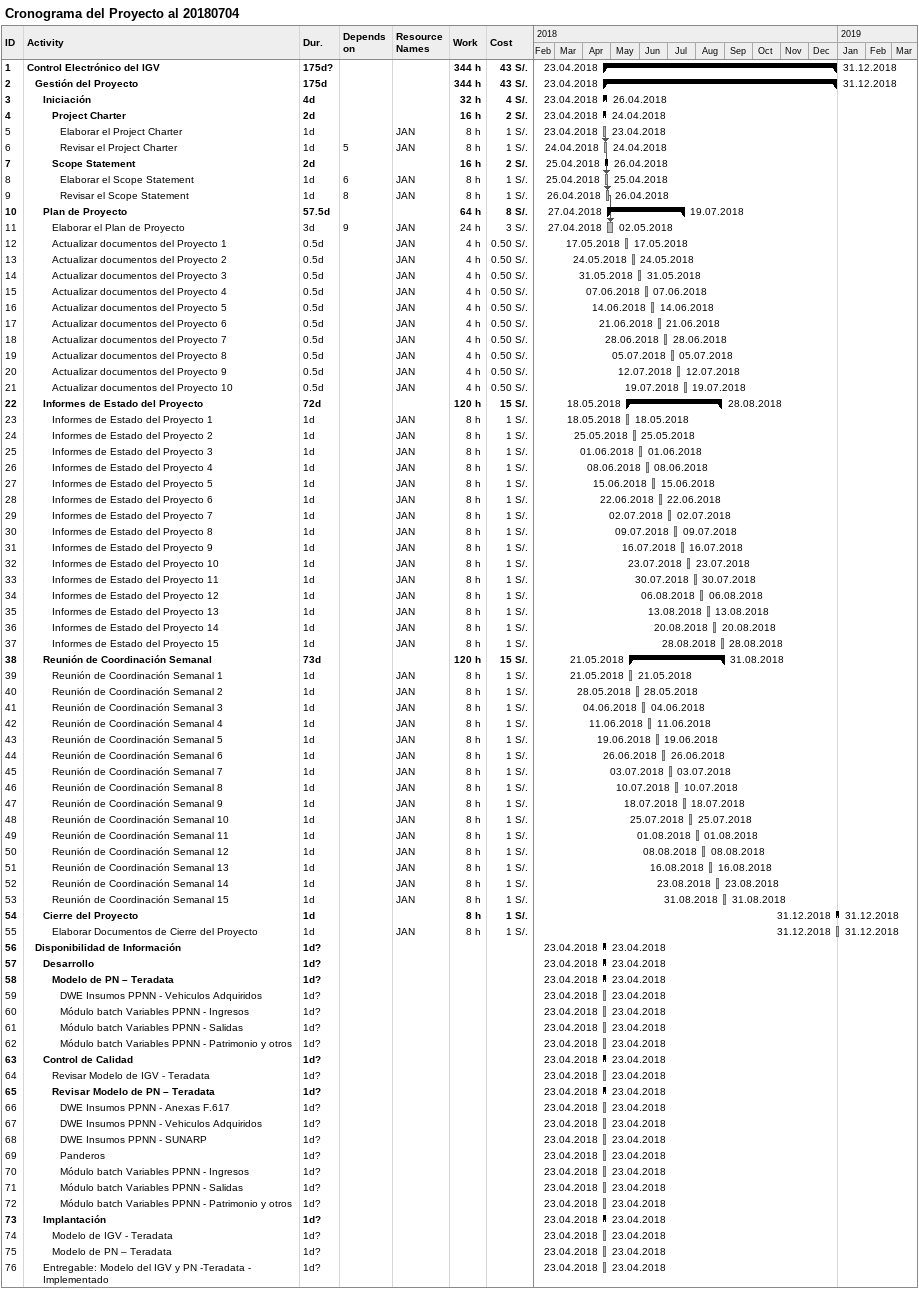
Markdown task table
Cronograma del Proyecto al 20180704

| ID | Level | Task | Duration | Start | Finish | Predecessors | Resources | Work (h) | Cost (S/.) |
|---|---|---|---|---|---|---|---|---|---|
| 1 | 1 | **Control Electrónico del IGV** | 175d? | 2018-04-23 | 2018-12-31 |  |  | 344 | 43 |
| 2 | 2 | **Gestión del Proyecto** | 175d | 2018-04-23 | 2018-12-31 |  |  | 344 | 43 |
| 3 | 3 | **Iniciación** | 4d | 2018-04-23 | 2018-04-26 |  |  | 32 | 4 |
| 4 | 4 | **Project Charter** | 2d | 2018-04-23 | 2018-04-24 |  |  | 16 | 2 |
| 5 | 5 | Elaborar el Project Charter | 1d | 2018-04-23 | 2018-04-23 |  | JAN | 8 | 1 |
| 6 | 5 | Revisar el Project Charter | 1d | 2018-04-24 | 2018-04-24 | 5 | JAN | 8 | 1 |
| 7 | 4 | **Scope Statement** | 2d | 2018-04-25 | 2018-04-26 |  |  | 16 | 2 |
| 8 | 5 | Elaborar el Scope Statement | 1d | 2018-04-25 | 2018-04-25 | 6 | JAN | 8 | 1 |
| 9 | 5 | Revisar el Scope Statement | 1d | 2018-04-26 | 2018-04-26 | 8 | JAN | 8 | 1 |
| 10 | 3 | **Plan de Proyecto** | 57.5d | 2018-04-27 | 2018-07-19 |  |  | 64 | 8 |
| 11 | 4 | Elaborar el Plan de Proyecto | 3d | 2018-04-27 | 2018-05-02 | 9 | JAN | 24 | 3 |
| 12 | 4 | Actualizar documentos del Proyecto 1 | 0.5d | 2018-05-17 | 2018-05-17 |  | JAN | 4 | 0.50 |
| 13 | 4 | Actualizar documentos del Proyecto 2 | 0.5d | 2018-05-24 | 2018-05-24 |  | JAN | 4 | 0.50 |
| 14 | 4 | Actualizar documentos del Proyecto 3 | 0.5d | 2018-05-31 | 2018-05-31 |  | JAN | 4 | 0.50 |
| 15 | 4 | Actualizar documentos del Proyecto 4 | 0.5d | 2018-06-07 | 2018-06-07 |  | JAN | 4 | 0.50 |
| 16 | 4 | Actualizar documentos del Proyecto 5 | 0.5d | 2018-06-14 | 2018-06-14 |  | JAN | 4 | 0.50 |
| 17 | 4 | Actualizar documentos del Proyecto 6 | 0.5d | 2018-06-21 | 2018-06-21 |  | JAN | 4 | 0.50 |
| 18 | 4 | Actualizar documentos del Proyecto 7 | 0.5d | 2018-06-28 | 2018-06-28 |  | JAN | 4 | 0.50 |
| 19 | 4 | Actualizar documentos del Proyecto 8 | 0.5d | 2018-07-05 | 2018-07-05 |  | JAN | 4 | 0.50 |
| 20 | 4 | Actualizar documentos del Proyecto 9 | 0.5d | 2018-07-12 | 2018-07-12 |  | JAN | 4 | 0.50 |
| 21 | 4 | Actualizar documentos del Proyecto 10 | 0.5d | 2018-07-19 | 2018-07-19 |  | JAN | 4 | 0.50 |
| 22 | 3 | **Informes de Estado del Proyecto** | 72d | 2018-05-18 | 2018-08-28 |  |  | 120 | 15 |
| 23 | 4 | Informes de Estado del Proyecto 1 | 1d | 2018-05-18 | 2018-05-18 |  | JAN | 8 | 1 |
| 24 | 4 | Informes de Estado del Proyecto 2 | 1d | 2018-05-25 | 2018-05-25 |  | JAN | 8 | 1 |
| 25 | 4 | Informes de Estado del Proyecto 3 | 1d | 2018-06-01 | 2018-06-01 |  | JAN | 8 | 1 |
| 26 | 4 | Informes de Estado del Proyecto 4 | 1d | 2018-06-08 | 2018-06-08 |  | JAN | 8 | 1 |
| 27 | 4 | Informes de Estado del Proyecto 5 | 1d | 2018-06-15 | 2018-06-15 |  | JAN | 8 | 1 |
| 28 | 4 | Informes de Estado del Proyecto 6 | 1d | 2018-06-22 | 2018-06-22 |  | JAN | 8 | 1 |
| 29 | 4 | Informes de Estado del Proyecto 7 | 1d | 2018-07-02 | 2018-07-02 |  | JAN | 8 | 1 |
| 30 | 4 | Informes de Estado del Proyecto 8 | 1d | 2018-07-09 | 2018-07-09 |  | JAN | 8 | 1 |
| 31 | 4 | Informes de Estado del Proyecto 9 | 1d | 2018-07-16 | 2018-07-16 |  | JAN | 8 | 1 |
| 32 | 4 | Informes de Estado del Proyecto 10 | 1d | 2018-07-23 | 2018-07-23 |  | JAN | 8 | 1 |
| 33 | 4 | Informes de Estado del Proyecto 11 | 1d | 2018-07-30 | 2018-07-30 |  | JAN | 8 | 1 |
| 34 | 4 | Informes de Estado del Proyecto 12 | 1d | 2018-08-06 | 2018-08-06 |  | JAN | 8 | 1 |
| 35 | 4 | Informes de Estado del Proyecto 13 | 1d | 2018-08-13 | 2018-08-13 |  | JAN | 8 | 1 |
| 36 | 4 | Informes de Estado del Proyecto 14 | 1d | 2018-08-20 | 2018-08-20 |  | JAN | 8 | 1 |
| 37 | 4 | Informes de Estado del Proyecto 15 | 1d | 2018-08-28 | 2018-08-28 |  | JAN | 8 | 1 |
| 38 | 3 | **Reunión de Coordinación Semanal** | 73d | 2018-05-21 | 2018-08-31 |  |  | 120 | 15 |
| 39 | 4 | Reunión de Coordinación Semanal 1 | 1d | 2018-05-21 | 2018-05-21 |  | JAN | 8 | 1 |
| 40 | 4 | Reunión de Coordinación Semanal 2 | 1d | 2018-05-28 | 2018-05-28 |  | JAN | 8 | 1 |
| 41 | 4 | Reunión de Coordinación Semanal 3 | 1d | 2018-06-04 | 2018-06-04 |  | JAN | 8 | 1 |
| 42 | 4 | Reunión de Coordinación Semanal 4 | 1d | 2018-06-11 | 2018-06-11 |  | JAN | 8 | 1 |
| 43 | 4 | Reunión de Coordinación Semanal 5 | 1d | 2018-06-19 | 2018-06-19 |  | JAN | 8 | 1 |
| 44 | 4 | Reunión de Coordinación Semanal 6 | 1d | 2018-06-26 | 2018-06-26 |  | JAN | 8 | 1 |
| 45 | 4 | Reunión de Coordinación Semanal 7 | 1d | 2018-07-03 | 2018-07-03 |  | JAN | 8 | 1 |
| 46 | 4 | Reunión de Coordinación Semanal 8 | 1d | 2018-07-10 | 2018-07-10 |  | JAN | 8 | 1 |
| 47 | 4 | Reunión de Coordinación Semanal 9 | 1d | 2018-07-18 | 2018-07-18 |  | JAN | 8 | 1 |
| 48 | 4 | Reunión de Coordinación Semanal 10 | 1d | 2018-07-25 | 2018-07-25 |  | JAN | 8 | 1 |
| 49 | 4 | Reunión de Coordinación Semanal 11 | 1d | 2018-08-01 | 2018-08-01 |  | JAN | 8 | 1 |
| 50 | 4 | Reunión de Coordinación Semanal 12 | 1d | 2018-08-08 | 2018-08-08 |  | JAN | 8 | 1 |
| 51 | 4 | Reunión de Coordinación Semanal 13 | 1d | 2018-08-16 | 2018-08-16 |  | JAN | 8 | 1 |
| 52 | 4 | Reunión de Coordinación Semanal 14 | 1d | 2018-08-23 | 2018-08-23 |  | JAN | 8 | 1 |
| 53 | 4 | Reunión de Coordinación Semanal 15 | 1d | 2018-08-31 | 2018-08-31 |  | JAN | 8 | 1 |
| 54 | 3 | **Cierre del Proyecto** | 1d | 2018-12-31 | 2018-12-31 |  |  | 8 | 1 |
| 55 | 4 | Elaborar Documentos de Cierre del Proyecto | 1d | 2018-12-31 | 2018-12-31 |  | JAN | 8 | 1 |
| 56 | 2 | **Disponibilidad de Información** | 1d? | 2018-04-23 | 2018-04-23 |  |  |  |  |
| 57 | 3 | **Desarrollo** | 1d? | 2018-04-23 | 2018-04-23 |  |  |  |  |
| 58 | 4 | **Modelo de PN – Teradata** | 1d? | 2018-04-23 | 2018-04-23 |  |  |  |  |
| 59 | 5 | DWE Insumos PPNN - Vehiculos Adquiridos | 1d? | 2018-04-23 | 2018-04-23 |  |  |  |  |
| 60 | 5 | Módulo batch Variables PPNN - Ingresos | 1d? | 2018-04-23 | 2018-04-23 |  |  |  |  |
| 61 | 5 | Módulo batch Variables PPNN - Salidas | 1d? | 2018-04-23 | 2018-04-23 |  |  |  |  |
| 62 | 5 | Módulo batch Variables PPNN - Patrimonio y otros | 1d? | 2018-04-23 | 2018-04-23 |  |  |  |  |
| 63 | 3 | **Control de Calidad** | 1d? | 2018-04-23 | 2018-04-23 |  |  |  |  |
| 64 | 4 | Revisar Modelo de IGV - Teradata | 1d? | 2018-04-23 | 2018-04-23 |  |  |  |  |
| 65 | 4 | **Revisar Modelo de PN – Teradata** | 1d? | 2018-04-23 | 2018-04-23 |  |  |  |  |
| 66 | 5 | DWE Insumos PPNN - Anexas F.617 | 1d? | 2018-04-23 | 2018-04-23 |  |  |  |  |
| 67 | 5 | DWE Insumos PPNN - Vehiculos Adquiridos | 1d? | 2018-04-23 | 2018-04-23 |  |  |  |  |
| 68 | 5 | DWE Insumos PPNN - SUNARP | 1d? | 2018-04-23 | 2018-04-23 |  |  |  |  |
| 69 | 5 | Panderos | 1d? | 2018-04-23 | 2018-04-23 |  |  |  |  |
| 70 | 5 | Módulo batch Variables PPNN - Ingresos | 1d? | 2018-04-23 | 2018-04-23 |  |  |  |  |
| 71 | 5 | Módulo batch Variables PPNN - Salidas | 1d? | 2018-04-23 | 2018-04-23 |  |  |  |  |
| 72 | 5 | Módulo batch Variables PPNN - Patrimonio y otros | 1d? | 2018-04-23 | 2018-04-23 |  |  |  |  |
| 73 | 3 | **Implantación** | 1d? | 2018-04-23 | 2018-04-23 |  |  |  |  |
| 74 | 4 | Modelo de IGV - Teradata | 1d? | 2018-04-23 | 2018-04-23 |  |  |  |  |
| 75 | 4 | Modelo de PN – Teradata | 1d? | 2018-04-23 | 2018-04-23 |  |  |  |  |
| 76 | 3 | Entregable: Modelo del IGV y PN -Teradata - Implementado | 1d? | 2018-04-23 | 2018-04-23 |  |  |  |  |
